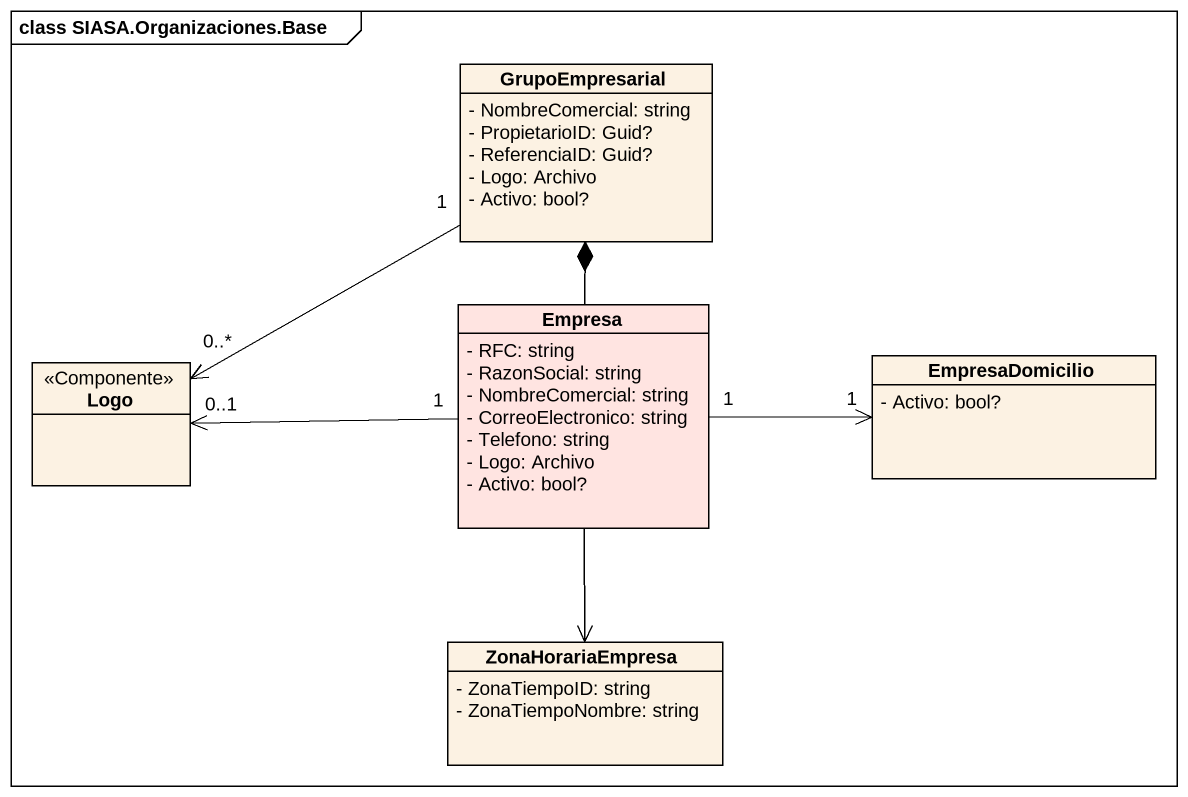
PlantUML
@startuml
mainframe class SIASA.Organizaciones.Base
hide circle
hide empty members
skinparam classAttributeIconSize 0
class GrupoEmpresarial {
  - NombreComercial: string
  - PropietarioID: Guid?
  - ReferenciaID: Guid?
  - Logo: Archivo
  - Activo: bool?
}
class Logo <<Componente>>
class Empresa #FFE4E1 {
  - RFC: string
  - RazonSocial: string
  - NombreComercial: string
  - CorreoElectronico: string
  - Telefono: string
  - Logo: Archivo
  - Activo: bool?
}
class EmpresaDomicilio {
  - Activo: bool?
}
class ZonaHorariaEmpresa {
  - ZonaTiempoID: string
  - ZonaTiempoNombre: string
}
GrupoEmpresarial "1" -left-> "0..*" Logo
Empresa -up-* GrupoEmpresarial
Empresa "1" -left-> "0..1" Logo
Empresa "1" -right-> "1" EmpresaDomicilio
Empresa --> ZonaHorariaEmpresa
@enduml
